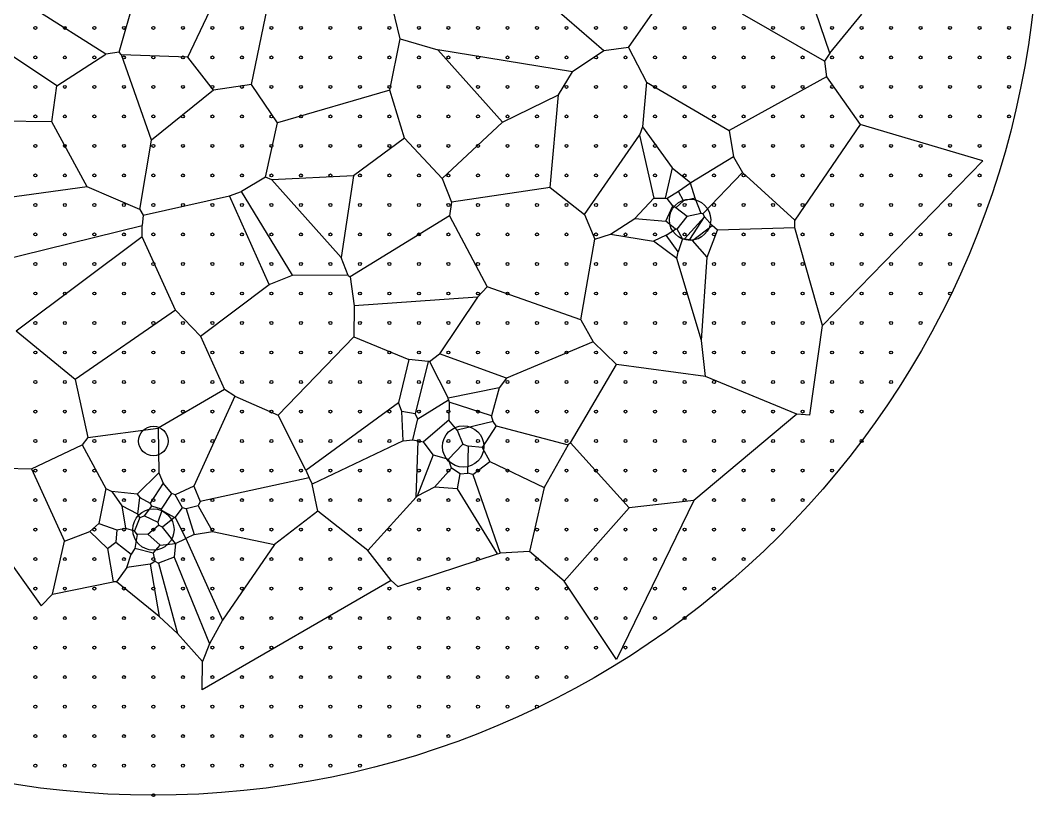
# Model space of a CAD drawing. Header units: metres. Extents: x -150 to 150, y -150 to 150.
# Drawn here: x -22.5 to 150, y -150.2 to -18.7 of the extents above; entities that cross this region are included whole.
import ezdxf

# ---------------------------------------------------------------- set-up
doc = ezdxf.new("R2010")
doc.units = ezdxf.units.M

msp = doc.modelspace()

# ---------------------------------------------------------------- linework, layer by layer
at = {"layer": 'CHANNELS'}
for p, q in [((76.33, -23.86), (50.93, -1.85)), ((114.64, -24.26), (109.49, -9.13)), ((5.86, -24.95), (12.28, -11.27)), ((16.62, -29.6), (20.05, -13.13)), ((-5.77, -24.11), (-2.92, -13.97)), ((41.84, -21.83), (39.92, -13.88)), ((-8.04, -24.45), (-20.19, -16.77)), ((80.48, -23.3), (84.98, -16.95)), ((113.74, -25.61), (99.85, -17.66)), ((114.64, -24.26), (120.05, -17.7)), ((40.08, -30.56), (41.84, -21.83)), ((41.84, -21.83), (48.19, -23.74)), ((-5.77, -24.11), (-8.04, -24.45)), ((-5.4, -24.59), (-5.77, -24.11)), ((59.14, -35.99), (48.19, -23.74)), ((70.99, -27.46), (48.19, -23.74)), ((76.33, -23.86), (70.99, -27.46)), ((80.48, -23.3), (76.33, -23.86)), ((80.48, -23.3), (83.57, -29.19)), ((-16.37, -29.84), (-24.7, -24.21)), ((-16.37, -29.84), (-8.04, -24.45)), ((5.86, -24.95), (-5.4, -24.59)), ((-0.3, -39.04), (-5.4, -24.59)), ((10.21, -30.57), (5.86, -24.95)), ((114.64, -24.26), (113.74, -25.61)), ((113.74, -25.61), (114.08, -28.3)), ((68.64, -31.34), (70.99, -27.46)), ((83.57, -29.19), (82.86, -36.79)), ((83.57, -29.19), (97.55, -37.36)), ((114.08, -28.3), (97.55, -37.36)), ((114.08, -28.3), (119.78, -36.34)), ((-17.21, -35.93), (-16.37, -29.84)), ((10.21, -30.57), (-0.3, -39.04)), ((16.62, -29.6), (10.21, -30.57)), ((21.04, -36.11), (16.62, -29.6)), ((40.08, -30.56), (21.04, -36.11)), ((42.57, -38.68), (40.08, -30.56)), ((59.14, -35.99), (68.64, -31.34)), ((67.23, -47.06), (68.64, -31.34)), ((-17.21, -35.93), (-26.03, -35.78)), ((-11.23, -46.93), (-17.21, -35.93)), ((19.01, -45.3), (21.04, -36.11)), ((48.95, -45.51), (59.14, -35.99)), ((82.86, -36.79), (82.35, -38.19)), ((82.86, -36.79), (87.88, -43.7)), ((97.55, -37.36), (98.29, -41.83)), ((119.78, -36.34), (108.7, -52.57)), ((140.57, -42.5), (119.78, -36.34)), ((-2.31, -50.79), (-0.3, -39.04)), ((42.57, -38.68), (33.91, -45.04)), ((42.57, -38.68), (48.95, -45.51)), ((73.04, -51.62), (82.35, -38.19)), ((82.35, -38.19), (84.79, -48.85)), ((98.29, -41.83), (91.04, -46.24)), ((98.29, -41.83), (99.85, -44.5)), ((113.35, -70.4), (140.57, -42.5)), ((87.88, -43.7), (86.74, -48.84)), ((87.88, -43.7), (91.04, -46.24)), ((99.85, -44.5), (93.11, -51.53)), ((99.85, -44.5), (108.7, -52.57)), ((19.01, -45.3), (14.96, -47.73)), ((20.05, -45.77), (19.01, -45.3)), ((33.91, -45.04), (20.05, -45.77)), ((31.8, -58.91), (20.05, -45.77)), ((33.91, -45.04), (31.8, -58.91)), ((48.95, -45.51), (50.53, -49.5)), ((91.02, -46.31), (89, -47.73)), ((91.04, -46.24), (91.02, -46.31)), ((91.78, -48.87), (91.02, -46.31)), ((-11.23, -46.93), (-28.24, -49.26)), ((-2.31, -50.79), (-11.23, -46.93)), ((12.89, -48.45), (14.96, -47.73)), ((23.6, -61.88), (14.96, -47.73)), ((67.23, -47.06), (50.53, -49.5)), ((67.23, -47.06), (73.04, -51.62)), ((89, -47.73), (87.03, -48.92)), ((89.82, -49.29), (89, -47.73)), ((-1.75, -51.71), (12.89, -48.45)), ((19.6, -63.49), (12.89, -48.45)), ((50.53, -49.5), (50.15, -51.82)), ((81.56, -52.3), (84.79, -48.85)), ((84.79, -48.85), (86.74, -48.84)), ((86.74, -48.84), (87.03, -48.92)), ((87.99, -50.17), (87.03, -48.92)), ((88.5, -50.46), (89.82, -49.29)), ((91.78, -48.87), (89.82, -49.29)), ((92.83, -51.42), (91.78, -48.87)), ((-2.31, -50.79), (-1.75, -51.71)), ((-1.75, -51.71), (-1.88, -53.46)), ((73.04, -51.62), (74.79, -55.8)), ((86.85, -52.76), (87.99, -50.17)), ((88.5, -50.46), (87.99, -50.17)), ((90.44, -51.93), (88.5, -50.46)), ((92.83, -51.42), (90.44, -51.93)), ((93.11, -51.53), (92.83, -51.42)), ((93.11, -51.53), (93.39, -51.99)), ((-28.93, -60.15), (-1.88, -53.46)), ((-1.88, -55.4), (-1.88, -53.46)), ((50.15, -51.82), (33.35, -62.2)), ((50.15, -51.82), (56.56, -63.88)), ((77.47, -54.96), (81.56, -52.3)), ((81.56, -52.3), (86.85, -52.76)), ((88.47, -54.11), (86.85, -52.76)), ((88.78, -54.12), (90.44, -51.93)), ((90, -55.76), (93.39, -51.99)), ((90.92, -55.86), (93.4, -52.01)), ((93.39, -51.99), (93.4, -52.01)), ((94.67, -53.5), (93.4, -52.01)), ((108.71, -53.85), (108.7, -52.57)), ((74.79, -55.8), (77.47, -54.96)), ((77.47, -54.96), (84.76, -56.14)), ((86.88, -55.13), (84.76, -56.14)), ((86.88, -55.13), (88.47, -54.11)), ((88.94, -57.97), (86.88, -55.13)), ((88.78, -54.12), (88.47, -54.11)), ((89.64, -55.76), (88.78, -54.12)), ((91.36, -56.04), (94.67, -53.5)), ((93.82, -58.83), (95.56, -54.26)), ((95.56, -54.26), (94.67, -53.5)), ((108.71, -53.85), (95.56, -54.26)), ((113.35, -70.4), (108.71, -53.85)), ((-1.88, -55.4), (-23.24, -71.36)), ((3.74, -67.81), (-1.88, -55.4)), ((72.43, -69.48), (74.79, -55.8)), ((88.67, -59.09), (84.76, -56.14)), ((89.64, -55.76), (88.94, -57.97)), ((89.64, -55.76), (90, -55.76)), ((90, -55.76), (90.92, -55.86)), ((91.36, -56.04), (90.92, -55.86)), ((93.82, -58.83), (91.36, -56.04)), ((88.67, -59.09), (88.94, -57.97)), ((33.01, -61.93), (31.8, -58.91)), ((92.89, -72.96), (88.67, -59.09)), ((92.89, -72.96), (93.82, -58.83)), ((19.6, -63.49), (23.6, -61.88)), ((33.01, -61.93), (23.6, -61.88)), ((33.01, -61.93), (33.35, -62.2)), ((8.01, -72.24), (19.6, -63.49)), ((33.35, -62.2), (34.01, -67.12)), ((56.56, -63.88), (54.91, -65.63)), ((72.43, -69.48), (56.56, -63.88)), ((34.01, -67.12), (33.97, -72.32)), ((54.91, -65.63), (34.01, -67.12)), ((54.91, -65.63), (48.48, -75.25)), ((3.74, -67.81), (-13.26, -79.58)), ((3.74, -67.81), (8.01, -72.24)), ((72.43, -69.48), (74.53, -73.2)), ((111.21, -85.61), (113.35, -70.4)), ((-13.26, -79.58), (-23.24, -71.36)), ((8.01, -72.24), (12.03, -81.27)), ((21.14, -85.6), (33.97, -72.32)), ((33.97, -72.32), (43.28, -76.19)), ((74.53, -73.2), (59.86, -79.34)), ((78.46, -77.03), (74.53, -73.2)), ((93.57, -79.04), (92.89, -72.96)), ((46.8, -76.5), (48.48, -75.25)), ((59.86, -79.34), (48.48, -75.25)), ((43.28, -76.19), (41.54, -83.48)), ((46.54, -76.5), (43.28, -76.19)), ((46.54, -76.5), (44.38, -85.4)), ((46.8, -76.5), (46.54, -76.5)), ((46.8, -76.5), (49.94, -82.76)), ((70.66, -90.29), (78.46, -77.03)), ((93.57, -79.04), (78.46, -77.03)), ((59.86, -79.34), (58.6, -80.99)), ((109.01, -85.45), (93.57, -79.04)), ((-13.26, -79.58), (-11.1, -89.41)), ((58.6, -80.99), (49.94, -82.76)), ((58.6, -80.99), (57.27, -85.73)), ((12.03, -81.27), (0.82, -87.84)), ((13.82, -82.37), (6.86, -97.66)), ((13.82, -82.37), (12.03, -81.27)), ((13.82, -82.37), (21.14, -85.6)), ((49.99, -83), (49.94, -82.76)), ((25.85, -94.91), (41.54, -83.48)), ((42.12, -84.98), (41.54, -83.48)), ((44.82, -86.22), (49.99, -83)), ((49.99, -83), (50.14, -83.44)), ((50.14, -83.44), (50.08, -86.48)), ((57.27, -85.73), (50.14, -83.44)), ((25.85, -94.91), (21.14, -85.6)), ((44.38, -85.4), (42.12, -84.98)), ((42.31, -89.94), (42.12, -84.98)), ((43.94, -89.79), (44.82, -86.22)), ((44.82, -86.22), (44.38, -85.4)), ((57.57, -86.67), (57.27, -85.73)), ((109.01, -85.45), (91.56, -100.05)), ((111.21, -85.61), (109.01, -85.45)), ((-11.1, -89.41), (0.82, -87.84)), ((0.82, -87.84), (0.91, -95.38)), ((50.08, -86.48), (45.77, -90.12)), ((51.49, -88.18), (50.08, -86.48)), ((57.57, -86.67), (51.49, -88.18)), ((58.07, -87.45), (55.7, -91.09)), ((58.07, -87.45), (57.57, -86.67)), ((58.07, -87.45), (70.28, -90.66)), ((-11.1, -89.41), (-12.06, -90.66)), ((51.49, -88.18), (52.46, -90.52)), ((-20.67, -94.73), (-12.06, -90.66)), ((-12.06, -90.66), (-8.05, -98.03)), ((42.31, -89.94), (26.9, -97.31)), ((42.31, -89.94), (43.94, -89.79)), ((43.94, -89.79), (44.84, -89.99)), ((44.52, -99.5), (44.84, -89.99)), ((44.84, -89.99), (45.77, -90.12)), ((47.4, -92.32), (45.77, -90.12)), ((50.02, -93.06), (52.46, -90.52)), ((52.46, -90.52), (53.4, -90.87)), ((53.29, -95.44), (53.4, -90.87)), ((55.7, -91.09), (53.4, -90.87)), ((55.7, -91.09), (57.02, -93.48)), ((70.28, -90.66), (66.2, -97.85)), ((70.66, -90.29), (70.28, -90.66)), ((70.66, -90.29), (80.63, -101.31)), ((47.4, -92.32), (44.68, -99.34)), ((47.4, -92.32), (50.02, -93.06)), ((50.53, -94.62), (50.02, -93.06)), ((-25.21, -94.61), (-20.67, -94.73)), ((-20.67, -94.73), (-15.06, -106.97)), ((47.64, -97.83), (50.53, -94.62)), ((51.98, -95.54), (50.53, -94.62)), ((54.13, -95.68), (57.02, -93.48)), ((57.02, -93.48), (66.2, -97.85)), ((0.91, -95.38), (-2.72, -98.99)), ((0.91, -95.38), (1.68, -97.11)), ((26.38, -96.23), (7.92, -100.22)), ((25.85, -94.91), (26.38, -96.23)), ((26.38, -96.23), (26.9, -97.31)), ((51.52, -98.1), (51.98, -95.54)), ((51.98, -95.54), (53.29, -95.44)), ((54.13, -95.68), (53.29, -95.44)), ((54.13, -95.68), (58.76, -109.01)), ((-8.05, -98.03), (-9.23, -103.95)), ((-8.05, -98.03), (-7.05, -98.54)), ((1.68, -97.11), (-0.56, -100.5)), ((3.12, -98.9), (1.68, -97.11)), ((6.86, -97.66), (3.69, -99.1)), ((6.86, -97.66), (7.92, -100.22)), ((27.89, -101.91), (26.9, -97.31)), ((47.64, -97.83), (44.68, -99.34)), ((51.52, -98.1), (47.64, -97.83)), ((58.3, -109.1), (51.52, -98.1)), ((66.2, -97.85), (63.73, -108.69)), ((-2.72, -98.99), (-7.05, -98.54)), ((-7.05, -98.54), (-5.36, -100.96)), ((-2.72, -98.99), (-2.3, -99.58)), ((-2.64, -102.4), (-2.3, -99.58)), ((-2.3, -99.58), (-0.56, -100.5)), ((1.36, -101.56), (3.12, -98.9)), ((3.69, -99.1), (3.12, -98.9)), ((4.92, -101.3), (3.69, -99.1)), ((36.32, -108.54), (44.52, -99.5)), ((44.52, -99.5), (44.68, -99.34)), ((91.56, -100.05), (78.49, -127.01)), ((91.56, -100.05), (80.63, -101.31)), ((-2.64, -102.4), (-5.36, -100.96)), ((-5.36, -100.96), (-4.71, -104.79)), ((-1.5, -102.69), (-0.26, -101.06)), ((-0.26, -101.06), (-0.56, -100.5)), ((1.36, -101.56), (-0.26, -101.06)), ((1.42, -101.75), (0.73, -103.73)), ((1.42, -101.75), (1.36, -101.56)), ((3.58, -102.95), (1.42, -101.75)), ((3.72, -102.95), (4.92, -101.3)), ((5.56, -101.47), (4.92, -101.3)), ((7.61, -101), (5.56, -101.47)), ((5.56, -101.47), (6.92, -105.84)), ((7.92, -100.22), (7.61, -101)), ((7.61, -101), (10, -105.31)), ((80.63, -101.31), (69.59, -113.72)), ((-2.32, -102.98), (-3.18, -105.22)), ((-2.32, -102.98), (-2.64, -102.4)), ((-2.32, -102.98), (-1.5, -102.69)), ((-1.5, -102.69), (0.73, -103.73)), ((3.58, -102.95), (1.54, -104.58)), ((3.72, -102.95), (3.58, -102.95)), ((3.72, -102.95), (5.51, -106.49)), ((27.89, -101.91), (20.55, -107.54)), ((36.32, -108.54), (27.89, -101.91)), ((-10.77, -105.32), (-9.23, -103.95)), ((-9.23, -103.95), (-6.21, -105.02)), ((-6.21, -105.02), (-6.37, -107.16)), ((-6.21, -105.02), (-4.71, -104.79)), ((-4.71, -104.79), (-3.18, -105.22)), ((-2.77, -105.85), (-3.18, -105.22)), ((-0.92, -105.8), (0.86, -104.28)), ((0.73, -103.73), (0.86, -104.28)), ((1.54, -104.58), (0.86, -104.28)), ((3.74, -107.34), (1.54, -104.58)), ((-17.08, -115.92), (-15.06, -106.97)), ((-15.06, -106.97), (-10.77, -105.32)), ((-10.77, -105.32), (-7.79, -108.2)), ((-2.77, -105.85), (-3.13, -108.21)), ((-0.92, -105.8), (-2.77, -105.85)), ((-0.92, -105.8), (1.13, -107.66)), ((3.76, -107.35), (5.49, -106.51)), ((5.49, -106.51), (5.51, -106.49)), ((5.49, -106.51), (11.71, -120.36)), ((6.92, -105.84), (5.51, -106.49)), ((6.92, -105.84), (10, -105.31)), ((10, -105.31), (20.55, -107.54)), ((-26.27, -107.85), (-18.99, -117.91)), ((-7.79, -108.2), (-6.37, -107.16)), ((-7.79, -108.2), (-6.82, -113.83)), ((-6.37, -107.16), (-3.78, -109.14)), ((-3.13, -108.21), (-3.78, -109.14)), ((-0.02, -108.98), (-3.13, -108.21)), ((-0.02, -108.98), (1.13, -107.66)), ((1.13, -107.66), (3.74, -107.34)), ((3.76, -107.35), (3.52, -109.68)), ((3.76, -107.35), (3.74, -107.34)), ((20.55, -107.54), (11.71, -120.36)), ((40.31, -113.61), (36.32, -108.54)), ((63.73, -108.69), (58.76, -109.01)), ((69.59, -113.72), (63.73, -108.69)), ((-4.52, -111.41), (-3.78, -109.14)), ((-0.54, -110.87), (0.23, -110.34)), ((-0.02, -108.98), (0.23, -110.34)), ((0.23, -110.34), (0.89, -110.67)), ((3.52, -109.68), (0.89, -110.67)), ((3.52, -109.68), (9.5, -124.35)), ((41.42, -114.63), (58.3, -109.1)), ((58.3, -109.1), (58.76, -109.01)), ((-4.52, -111.41), (-6.25, -113.87)), ((-0.54, -110.87), (-4.52, -111.41)), ((-0.54, -110.87), (0.97, -119.75)), ((0.89, -110.67), (4.07, -122.63)), ((-17.08, -115.92), (-6.82, -113.83)), ((-6.25, -113.87), (-6.82, -113.83)), ((0.97, -119.75), (-6.25, -113.87)), ((40.31, -113.61), (8.26, -132.16)), ((41.42, -114.63), (40.31, -113.61)), ((78.49, -127.01), (69.59, -113.72)), ((-18.99, -117.91), (-17.08, -115.92)), ((0.97, -119.75), (4.07, -122.63)), ((11.71, -120.36), (9.5, -124.35)), ((8.32, -127.35), (4.07, -122.63)), ((9.5, -124.35), (8.32, -127.35)), ((8.26, -132.16), (8.32, -127.35))]:
    msp.add_line(p, q, dxfattribs=at)
at = {"layer": 'DIAMOND_ISLANDS'}
for centre, radius in [((90.93, -52.5), 3.5), ((0, -90), 2.5), ((52.5, -90.93), 3.5), ((0, -105), 3.5)]:
    msp.add_circle(centre, radius, dxfattribs=at)
at = {"layer": 'HEAT_PIPES'}
for centre in [(-20, -20), (-15, -20), (-10, -20), (-5, -20), (0, -20), (5, -20), (10, -20), (15, -20), (20, -20), (25, -20), (30, -20), (35, -20), (40, -20), (45, -20), (50, -20), (55, -20), (60, -20), (65, -20), (70, -20), (75, -20), (80, -20), (85, -20), (90, -20), (95, -20), (100, -20), (105, -20), (110, -20), (115, -20), (120, -20), (125, -20), (130, -20), (135, -20), (140, -20), (145, -20), (-20, -25), (-15, -25), (-10, -25), (-5, -25), (0, -25), (5, -25), (10, -25), (15, -25), (20, -25), (25, -25), (30, -25), (35, -25), (40, -25), (45, -25), (50, -25), (55, -25), (60, -25), (65, -25), (70, -25), (75, -25), (80, -25), (85, -25), (90, -25), (95, -25), (100, -25), (105, -25), (110, -25), (115, -25), (120, -25), (125, -25), (130, -25), (135, -25), (140, -25), (145, -25), (-20, -30), (-15, -30), (-10, -30), (-5, -30), (0, -30), (5, -30), (10, -30), (15, -30), (20, -30), (25, -30), (30, -30), (35, -30), (40, -30), (45, -30), (50, -30), (55, -30), (60, -30), (65, -30), (70, -30), (75, -30), (80, -30), (85, -30), (90, -30), (95, -30), (100, -30), (105, -30), (110, -30), (115, -30), (120, -30), (125, -30), (130, -30), (135, -30), (140, -30), (145, -30), (-20, -35), (-15, -35), (-10, -35), (-5, -35), (0, -35), (5, -35), (10, -35), (15, -35), (20, -35), (25, -35), (30, -35), (35, -35), (40, -35), (45, -35), (50, -35), (55, -35), (60, -35), (65, -35), (70, -35), (75, -35), (80, -35), (85, -35), (90, -35), (95, -35), (100, -35), (105, -35), (110, -35), (115, -35), (120, -35), (125, -35), (130, -35), (135, -35), (140, -35), (145, -35), (-20, -40), (-15, -40), (-10, -40), (-5, -40), (0, -40), (5, -40), (10, -40), (15, -40), (20, -40), (25, -40), (30, -40), (35, -40), (40, -40), (45, -40), (50, -40), (55, -40), (60, -40), (65, -40), (70, -40), (75, -40), (80, -40), (85, -40), (90, -40), (95, -40), (100, -40), (105, -40), (110, -40), (115, -40), (120, -40), (125, -40), (130, -40), (135, -40), (140, -40), (-20, -45), (-15, -45), (-10, -45), (-5, -45), (0, -45), (5, -45), (10, -45), (15, -45), (20, -45), (25, -45), (30, -45), (35, -45), (40, -45), (45, -45), (50, -45), (55, -45), (60, -45), (65, -45), (70, -45), (75, -45), (80, -45), (85, -45), (90, -45), (95, -45), (100, -45), (105, -45), (110, -45), (115, -45), (120, -45), (125, -45), (130, -45), (135, -45), (140, -45), (-20, -50), (-15, -50), (-10, -50), (-5, -50), (0, -50), (5, -50), (10, -50), (15, -50), (20, -50), (25, -50), (30, -50), (35, -50), (40, -50), (45, -50), (50, -50), (55, -50), (60, -50), (65, -50), (70, -50), (75, -50), (80, -50), (85, -50), (90, -50), (95, -50), (100, -50), (105, -50), (110, -50), (115, -50), (120, -50), (125, -50), (130, -50), (135, -50), (140, -50), (-20, -55), (-15, -55), (-10, -55), (-5, -55), (0, -55), (5, -55), (10, -55), (15, -55), (20, -55), (25, -55), (30, -55), (35, -55), (40, -55), (45, -55), (50, -55), (55, -55), (60, -55), (65, -55), (70, -55), (75, -55), (80, -55), (85, -55), (90, -55), (95, -55), (100, -55), (105, -55), (110, -55), (115, -55), (120, -55), (125, -55), (130, -55), (135, -55), (-20, -60), (-15, -60), (-10, -60), (-5, -60), (0, -60), (5, -60), (10, -60), (15, -60), (20, -60), (25, -60), (30, -60), (35, -60), (40, -60), (45, -60), (50, -60), (55, -60), (60, -60), (65, -60), (70, -60), (75, -60), (80, -60), (85, -60), (90, -60), (95, -60), (100, -60), (105, -60), (110, -60), (115, -60), (120, -60), (125, -60), (130, -60), (135, -60), (-20, -65), (-15, -65), (-10, -65), (-5, -65), (0, -65), (5, -65), (10, -65), (15, -65), (20, -65), (25, -65), (30, -65), (35, -65), (40, -65), (45, -65), (50, -65), (55, -65), (60, -65), (65, -65), (70, -65), (75, -65), (80, -65), (85, -65), (90, -65), (95, -65), (100, -65), (105, -65), (110, -65), (115, -65), (120, -65), (125, -65), (130, -65), (135, -65), (-20, -70), (-15, -70), (-10, -70), (-5, -70), (0, -70), (5, -70), (10, -70), (15, -70), (20, -70), (25, -70), (30, -70), (35, -70), (40, -70), (45, -70), (50, -70), (55, -70), (60, -70), (65, -70), (70, -70), (75, -70), (80, -70), (85, -70), (90, -70), (95, -70), (100, -70), (105, -70), (110, -70), (115, -70), (120, -70), (125, -70), (130, -70), (-20, -75), (-15, -75), (-10, -75), (-5, -75), (0, -75), (5, -75), (10, -75), (15, -75), (20, -75), (25, -75), (30, -75), (35, -75), (40, -75), (45, -75), (50, -75), (55, -75), (60, -75), (65, -75), (70, -75), (75, -75), (80, -75), (85, -75), (90, -75), (95, -75), (100, -75), (105, -75), (110, -75), (115, -75), (120, -75), (125, -75), (-20, -80), (-15, -80), (-10, -80), (-5, -80), (0, -80), (5, -80), (10, -80), (15, -80), (20, -80), (25, -80), (30, -80), (35, -80), (40, -80), (45, -80), (50, -80), (55, -80), (60, -80), (65, -80), (70, -80), (75, -80), (80, -80), (85, -80), (90, -80), (95, -80), (100, -80), (105, -80), (110, -80), (115, -80), (120, -80), (125, -80), (-20, -85), (-15, -85), (-10, -85), (-5, -85), (0, -85), (5, -85), (10, -85), (15, -85), (20, -85), (25, -85), (30, -85), (35, -85), (40, -85), (45, -85), (50, -85), (55, -85), (60, -85), (65, -85), (70, -85), (75, -85), (80, -85), (85, -85), (90, -85), (95, -85), (100, -85), (105, -85), (110, -85), (115, -85), (120, -85), (-20, -90), (-15, -90), (-10, -90), (-5, -90), (0, -90), (5, -90), (10, -90), (15, -90), (20, -90), (25, -90), (30, -90), (35, -90), (40, -90), (45, -90), (50, -90), (55, -90), (60, -90), (65, -90), (70, -90), (75, -90), (80, -90), (85, -90), (90, -90), (95, -90), (100, -90), (105, -90), (110, -90), (115, -90), (120, -90), (-20, -95), (-15, -95), (-10, -95), (-5, -95), (0, -95), (5, -95), (10, -95), (15, -95), (20, -95), (25, -95), (30, -95), (35, -95), (40, -95), (45, -95), (50, -95), (55, -95), (60, -95), (65, -95), (70, -95), (75, -95), (80, -95), (85, -95), (90, -95), (95, -95), (100, -95), (105, -95), (110, -95), (115, -95), (-20, -100), (-15, -100), (-10, -100), (-5, -100), (0, -100), (5, -100), (10, -100), (15, -100), (20, -100), (25, -100), (30, -100), (35, -100), (40, -100), (45, -100), (50, -100), (55, -100), (60, -100), (65, -100), (70, -100), (75, -100), (80, -100), (85, -100), (90, -100), (95, -100), (100, -100), (105, -100), (110, -100), (-20, -105), (-15, -105), (-10, -105), (-5, -105), (0, -105), (5, -105), (10, -105), (15, -105), (20, -105), (25, -105), (30, -105), (35, -105), (40, -105), (45, -105), (50, -105), (55, -105), (60, -105), (65, -105), (70, -105), (75, -105), (80, -105), (85, -105), (90, -105), (95, -105), (100, -105), (105, -105), (-20, -110), (-15, -110), (-10, -110), (-5, -110), (0, -110), (5, -110), (10, -110), (15, -110), (20, -110), (25, -110), (30, -110), (35, -110), (40, -110), (45, -110), (50, -110), (55, -110), (60, -110), (65, -110), (70, -110), (75, -110), (80, -110), (85, -110), (90, -110), (95, -110), (100, -110), (-20, -115), (-15, -115), (-10, -115), (-5, -115), (0, -115), (5, -115), (10, -115), (15, -115), (20, -115), (25, -115), (30, -115), (35, -115), (40, -115), (45, -115), (50, -115), (55, -115), (60, -115), (65, -115), (70, -115), (75, -115), (80, -115), (85, -115), (90, -115), (95, -115), (-20, -120), (-15, -120), (-10, -120), (-5, -120), (0, -120), (5, -120), (10, -120), (15, -120), (20, -120), (25, -120), (30, -120), (35, -120), (40, -120), (45, -120), (50, -120), (55, -120), (60, -120), (65, -120), (70, -120), (75, -120), (80, -120), (85, -120), (90, -120), (-20, -125), (-15, -125), (-10, -125), (-5, -125), (0, -125), (5, -125), (10, -125), (15, -125), (20, -125), (25, -125), (30, -125), (35, -125), (40, -125), (45, -125), (50, -125), (55, -125), (60, -125), (65, -125), (70, -125), (75, -125), (80, -125), (-20, -130), (-15, -130), (-10, -130), (-5, -130), (0, -130), (5, -130), (10, -130), (15, -130), (20, -130), (25, -130), (30, -130), (35, -130), (40, -130), (45, -130), (50, -130), (55, -130), (60, -130), (65, -130), (70, -130), (-20, -135), (-15, -135), (-10, -135), (-5, -135), (0, -135), (5, -135), (10, -135), (15, -135), (20, -135), (25, -135), (30, -135), (35, -135), (40, -135), (45, -135), (50, -135), (55, -135), (60, -135), (65, -135), (-20, -140), (-15, -140), (-10, -140), (-5, -140), (0, -140), (5, -140), (10, -140), (15, -140), (20, -140), (25, -140), (30, -140), (35, -140), (40, -140), (45, -140), (50, -140), (-20, -145), (-15, -145), (-10, -145), (-5, -145), (0, -145), (5, -145), (10, -145), (15, -145), (20, -145), (25, -145), (30, -145), (35, -145), (0, -150)]:
    msp.add_circle(centre, 0.25, dxfattribs=at)
at = {"layer": 'WAFER_OUTLINE'}
msp.add_circle((0, 0), 150, dxfattribs=at)

doc.saveas('drawing.dxf')
